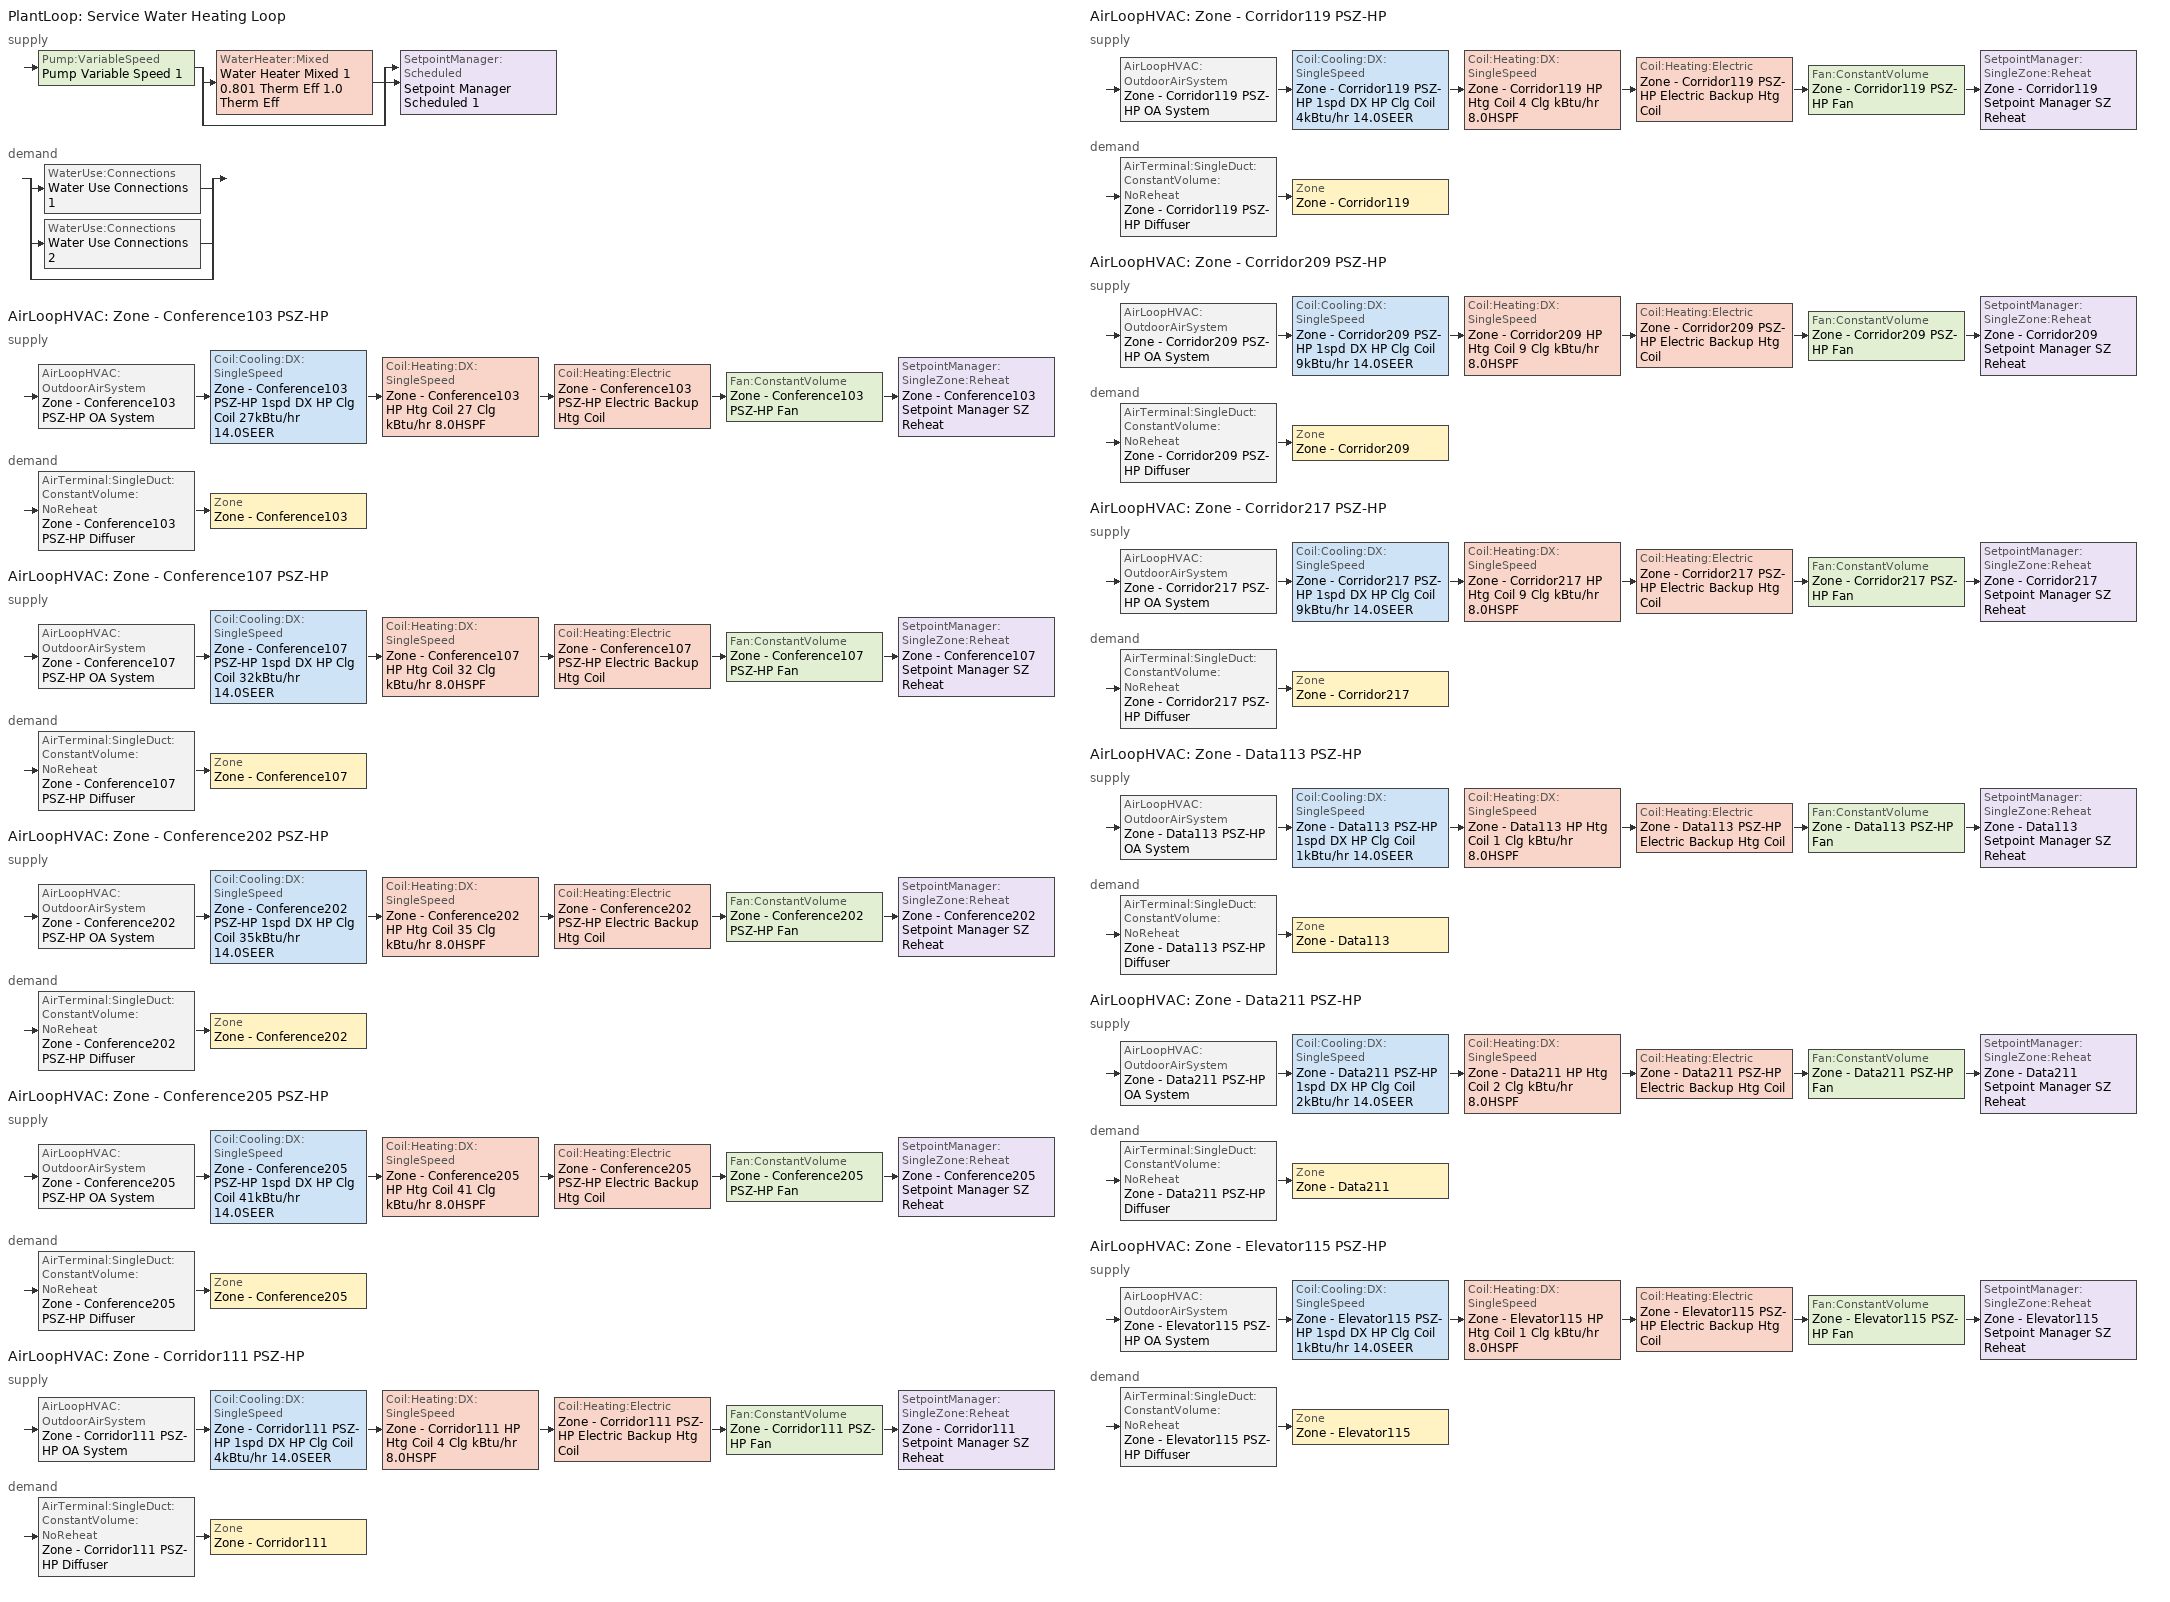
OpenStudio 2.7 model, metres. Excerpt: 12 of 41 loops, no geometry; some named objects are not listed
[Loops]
PlantLoop 'Service Water Heating Loop'
 supply: Pump:VariableSpeed 'Pump Variable Speed 1' > split
  | WaterHeater:Mixed 'Water Heater Mixed 1 0.801 Therm Eff 1.0 Therm Eff'
  | bypass
  join > SetpointManager:Scheduled 'Setpoint Manager Scheduled 1'
 demand: split
  | WaterUse:Connections 'Water Use Connections 1'
  | WaterUse:Connections 'Water Use Connections 2'
  | bypass
AirLoopHVAC 'Zone - Conference103 PSZ-HP'
 supply: AirLoopHVAC:OutdoorAirSystem 'Zone - Conference103 PSZ-HP OA System' > Coil:Cooling:DX:SingleSpeed 'Zone - Conference103 PSZ-HP 1spd DX HP Clg Coil 27kBtu/hr 14.0SEER' > Coil:Heating:DX:SingleSpeed 'Zone - Conference103 HP Htg Coil 27 Clg kBtu/hr 8.0HSPF' > Coil:Heating:Electric 'Zone - Conference103 PSZ-HP Electric Backup Htg Coil' > Fan:ConstantVolume 'Zone - Conference103 PSZ-HP Fan' > SetpointManager:SingleZone:Reheat 'Zone - Conference103 Setpoint Manager SZ Reheat'
 demand: AirTerminal:SingleDuct:ConstantVolume:NoReheat 'Zone - Conference103 PSZ-HP Diffuser' > Zone 'Zone - Conference103'
AirLoopHVAC 'Zone - Conference107 PSZ-HP'
 supply: AirLoopHVAC:OutdoorAirSystem 'Zone - Conference107 PSZ-HP OA System' > Coil:Cooling:DX:SingleSpeed 'Zone - Conference107 PSZ-HP 1spd DX HP Clg Coil 32kBtu/hr 14.0SEER' > Coil:Heating:DX:SingleSpeed 'Zone - Conference107 HP Htg Coil 32 Clg kBtu/hr 8.0HSPF' > Coil:Heating:Electric 'Zone - Conference107 PSZ-HP Electric Backup Htg Coil' > Fan:ConstantVolume 'Zone - Conference107 PSZ-HP Fan' > SetpointManager:SingleZone:Reheat 'Zone - Conference107 Setpoint Manager SZ Reheat'
 demand: AirTerminal:SingleDuct:ConstantVolume:NoReheat 'Zone - Conference107 PSZ-HP Diffuser' > Zone 'Zone - Conference107'
AirLoopHVAC 'Zone - Conference202 PSZ-HP'
 supply: AirLoopHVAC:OutdoorAirSystem 'Zone - Conference202 PSZ-HP OA System' > Coil:Cooling:DX:SingleSpeed 'Zone - Conference202 PSZ-HP 1spd DX HP Clg Coil 35kBtu/hr 14.0SEER' > Coil:Heating:DX:SingleSpeed 'Zone - Conference202 HP Htg Coil 35 Clg kBtu/hr 8.0HSPF' > Coil:Heating:Electric 'Zone - Conference202 PSZ-HP Electric Backup Htg Coil' > Fan:ConstantVolume 'Zone - Conference202 PSZ-HP Fan' > SetpointManager:SingleZone:Reheat 'Zone - Conference202 Setpoint Manager SZ Reheat'
 demand: AirTerminal:SingleDuct:ConstantVolume:NoReheat 'Zone - Conference202 PSZ-HP Diffuser' > Zone 'Zone - Conference202'
AirLoopHVAC 'Zone - Conference205 PSZ-HP'
 supply: AirLoopHVAC:OutdoorAirSystem 'Zone - Conference205 PSZ-HP OA System' > Coil:Cooling:DX:SingleSpeed 'Zone - Conference205 PSZ-HP 1spd DX HP Clg Coil 41kBtu/hr 14.0SEER' > Coil:Heating:DX:SingleSpeed 'Zone - Conference205 HP Htg Coil 41 Clg kBtu/hr 8.0HSPF' > Coil:Heating:Electric 'Zone - Conference205 PSZ-HP Electric Backup Htg Coil' > Fan:ConstantVolume 'Zone - Conference205 PSZ-HP Fan' > SetpointManager:SingleZone:Reheat 'Zone - Conference205 Setpoint Manager SZ Reheat'
 demand: AirTerminal:SingleDuct:ConstantVolume:NoReheat 'Zone - Conference205 PSZ-HP Diffuser' > Zone 'Zone - Conference205'
AirLoopHVAC 'Zone - Corridor111 PSZ-HP'
 supply: AirLoopHVAC:OutdoorAirSystem 'Zone - Corridor111 PSZ-HP OA System' > Coil:Cooling:DX:SingleSpeed 'Zone - Corridor111 PSZ-HP 1spd DX HP Clg Coil 4kBtu/hr 14.0SEER' > Coil:Heating:DX:SingleSpeed 'Zone - Corridor111 HP Htg Coil 4 Clg kBtu/hr 8.0HSPF' > Coil:Heating:Electric 'Zone - Corridor111 PSZ-HP Electric Backup Htg Coil' > Fan:ConstantVolume 'Zone - Corridor111 PSZ-HP Fan' > SetpointManager:SingleZone:Reheat 'Zone - Corridor111 Setpoint Manager SZ Reheat'
 demand: AirTerminal:SingleDuct:ConstantVolume:NoReheat 'Zone - Corridor111 PSZ-HP Diffuser' > Zone 'Zone - Corridor111'
AirLoopHVAC 'Zone - Corridor119 PSZ-HP'
 supply: AirLoopHVAC:OutdoorAirSystem 'Zone - Corridor119 PSZ-HP OA System' > Coil:Cooling:DX:SingleSpeed 'Zone - Corridor119 PSZ-HP 1spd DX HP Clg Coil 4kBtu/hr 14.0SEER' > Coil:Heating:DX:SingleSpeed 'Zone - Corridor119 HP Htg Coil 4 Clg kBtu/hr 8.0HSPF' > Coil:Heating:Electric 'Zone - Corridor119 PSZ-HP Electric Backup Htg Coil' > Fan:ConstantVolume 'Zone - Corridor119 PSZ-HP Fan' > SetpointManager:SingleZone:Reheat 'Zone - Corridor119 Setpoint Manager SZ Reheat'
 demand: AirTerminal:SingleDuct:ConstantVolume:NoReheat 'Zone - Corridor119 PSZ-HP Diffuser' > Zone 'Zone - Corridor119'
AirLoopHVAC 'Zone - Corridor209 PSZ-HP'
 supply: AirLoopHVAC:OutdoorAirSystem 'Zone - Corridor209 PSZ-HP OA System' > Coil:Cooling:DX:SingleSpeed 'Zone - Corridor209 PSZ-HP 1spd DX HP Clg Coil 9kBtu/hr 14.0SEER' > Coil:Heating:DX:SingleSpeed 'Zone - Corridor209 HP Htg Coil 9 Clg kBtu/hr 8.0HSPF' > Coil:Heating:Electric 'Zone - Corridor209 PSZ-HP Electric Backup Htg Coil' > Fan:ConstantVolume 'Zone - Corridor209 PSZ-HP Fan' > SetpointManager:SingleZone:Reheat 'Zone - Corridor209 Setpoint Manager SZ Reheat'
 demand: AirTerminal:SingleDuct:ConstantVolume:NoReheat 'Zone - Corridor209 PSZ-HP Diffuser' > Zone 'Zone - Corridor209'
AirLoopHVAC 'Zone - Corridor217 PSZ-HP'
 supply: AirLoopHVAC:OutdoorAirSystem 'Zone - Corridor217 PSZ-HP OA System' > Coil:Cooling:DX:SingleSpeed 'Zone - Corridor217 PSZ-HP 1spd DX HP Clg Coil 9kBtu/hr 14.0SEER' > Coil:Heating:DX:SingleSpeed 'Zone - Corridor217 HP Htg Coil 9 Clg kBtu/hr 8.0HSPF' > Coil:Heating:Electric 'Zone - Corridor217 PSZ-HP Electric Backup Htg Coil' > Fan:ConstantVolume 'Zone - Corridor217 PSZ-HP Fan' > SetpointManager:SingleZone:Reheat 'Zone - Corridor217 Setpoint Manager SZ Reheat'
 demand: AirTerminal:SingleDuct:ConstantVolume:NoReheat 'Zone - Corridor217 PSZ-HP Diffuser' > Zone 'Zone - Corridor217'
AirLoopHVAC 'Zone - Data113 PSZ-HP'
 supply: AirLoopHVAC:OutdoorAirSystem 'Zone - Data113 PSZ-HP OA System' > Coil:Cooling:DX:SingleSpeed 'Zone - Data113 PSZ-HP 1spd DX HP Clg Coil 1kBtu/hr 14.0SEER' > Coil:Heating:DX:SingleSpeed 'Zone - Data113 HP Htg Coil 1 Clg kBtu/hr 8.0HSPF' > Coil:Heating:Electric 'Zone - Data113 PSZ-HP Electric Backup Htg Coil' > Fan:ConstantVolume 'Zone - Data113 PSZ-HP Fan' > SetpointManager:SingleZone:Reheat 'Zone - Data113 Setpoint Manager SZ Reheat'
 demand: AirTerminal:SingleDuct:ConstantVolume:NoReheat 'Zone - Data113 PSZ-HP Diffuser' > Zone 'Zone - Data113'
AirLoopHVAC 'Zone - Data211 PSZ-HP'
 supply: AirLoopHVAC:OutdoorAirSystem 'Zone - Data211 PSZ-HP OA System' > Coil:Cooling:DX:SingleSpeed 'Zone - Data211 PSZ-HP 1spd DX HP Clg Coil 2kBtu/hr 14.0SEER' > Coil:Heating:DX:SingleSpeed 'Zone - Data211 HP Htg Coil 2 Clg kBtu/hr 8.0HSPF' > Coil:Heating:Electric 'Zone - Data211 PSZ-HP Electric Backup Htg Coil' > Fan:ConstantVolume 'Zone - Data211 PSZ-HP Fan' > SetpointManager:SingleZone:Reheat 'Zone - Data211 Setpoint Manager SZ Reheat'
 demand: AirTerminal:SingleDuct:ConstantVolume:NoReheat 'Zone - Data211 PSZ-HP Diffuser' > Zone 'Zone - Data211'
AirLoopHVAC 'Zone - Elevator115 PSZ-HP'
 supply: AirLoopHVAC:OutdoorAirSystem 'Zone - Elevator115 PSZ-HP OA System' > Coil:Cooling:DX:SingleSpeed 'Zone - Elevator115 PSZ-HP 1spd DX HP Clg Coil 1kBtu/hr 14.0SEER' > Coil:Heating:DX:SingleSpeed 'Zone - Elevator115 HP Htg Coil 1 Clg kBtu/hr 8.0HSPF' > Coil:Heating:Electric 'Zone - Elevator115 PSZ-HP Electric Backup Htg Coil' > Fan:ConstantVolume 'Zone - Elevator115 PSZ-HP Fan' > SetpointManager:SingleZone:Reheat 'Zone - Elevator115 Setpoint Manager SZ Reheat'
 demand: AirTerminal:SingleDuct:ConstantVolume:NoReheat 'Zone - Elevator115 PSZ-HP Diffuser' > Zone 'Zone - Elevator115'
[AvailabilityManager:NightCycle] Thermostat Tolerance {deltaC}=1
Name | Control Type | Cycling Run Time {s}
Availability Manager Night Cycle 1; Availability Manager Night Cycle 2; Availability Manager Night Cycle 3; Availability Manager Night Cycle 4; Availability Manager Night Cycle 5; Availability Manager Night Cycle 6; Availability Manager Night Cycle 7; Availability Manager Night Cycle 8; Availability Manager Night Cycle 9; Availability Manager Night Cycle 10 | CycleOnAny | 3600
Availability Manager Night Cycle 11 | CycleOnAnyZoneFansOnly | 3600
Availability Manager Night Cycle 12; Availability Manager Night Cycle 13; Availability Manager Night Cycle 14; Availability Manager Night Cycle 15; Availability Manager Night Cycle 16; Availability Manager Night Cycle 17; Availability Manager Night Cycle 18; Availability Manager Night Cycle 19; Availability Manager Night Cycle 20; Availability Manager Night Cycle 21; Availability Manager Night Cycle 22; Availability Manager Night Cycle 23; Availability Manager Night Cycle 24; Availability Manager Night Cycle 25; Availability Manager Night Cycle 26; Availability Manager Night Cycle 27; Availability Manager Night Cycle 28; Availability Manager Night Cycle 29; Availability Manager Night Cycle 30; Availability Manager Night Cycle 31; Availability Manager Night Cycle 32; Availability Manager Night Cycle 33; Availability Manager Night Cycle 34; Availability Manager Night Cycle 35; Availability Manager Night Cycle 36; Availability Manager Night Cycle 37; Availability Manager Night Cycle 38; Availability Manager Night Cycle 39; Availability Manager Night Cycle 40; Availability Manager Night Cycle 41; Availability Manager Night Cycle 42; Availability Manager Night Cycle 43; Availability Manager Night Cycle 44; Availability Manager Night Cycle 45; Availability Manager Night Cycle 46; Availability Manager Night Cycle 47; Availability Manager Night Cycle 48; Availability Manager Night Cycle 49; Availability Manager Night Cycle 50; Availability Manager Night Cycle 51 | CycleOnAny | 1800
[Sizing:Zone] Zone Cooling Design Supply Air Temperature Input Method=SupplyAirTemperature; Zone Cooling Design Supply Air Temperature {C}=12.7778; Zone Cooling Design Supply Air Temperature Difference {deltaC}=11.11; Zone Heating Design Supply Air Temperature Input Method=SupplyAirTemperature; Zone Heating Design Supply Air Temperature {C}=32.2222; Zone Heating Design Supply Air Temperature Difference {deltaC}=11.11; Zone Cooling Design Supply Air Humidity Ratio {kg-H2O/kg-air}=0.0085; Zone Heating Design Supply Air Humidity Ratio {kg-H2O/kg-air}=0.008; Cooling Design Air Flow Method=DesignDay; Heating Design Air Flow Method=DesignDay; Dedicated Outdoor Air System Control Strategy=NeutralSupplyAir
Name | Account for Dedicated Outdoor Air System | Dedicated Outdoor Air Low Setpoint Temperature for Design {C} | Dedicated Outdoor Air High Setpoint Temperature for Design {C}
Zone - Conference103; Zone - Conference107; Zone - Conference202; Zone - Conference205; Zone - Corridor111; Zone - Corridor119; Zone - Corridor209; Zone - Corridor217 | Yes | 15.5556 | 21.1111
Zone - Data113; Zone - Data211; Zone - Elevator115 | No | autosize | autosize
[Zone equipment]
Zone - Conference103: Zone - Conference103 PSZ-HP Diffuser
Zone - Conference107: Zone - Conference107 PSZ-HP Diffuser
Zone - Conference202: Zone - Conference202 PSZ-HP Diffuser
Zone - Conference205: Zone - Conference205 PSZ-HP Diffuser
Zone - Corridor111: Zone - Corridor111 PSZ-HP Diffuser
Zone - Corridor119: Zone - Corridor119 PSZ-HP Diffuser
Zone - Corridor209: Zone - Corridor209 PSZ-HP Diffuser
Zone - Corridor217: Zone - Corridor217 PSZ-HP Diffuser
Zone - Data113: Zone - Data113 PSZ-HP Diffuser
Zone - Data211: Zone - Data211 PSZ-HP Diffuser
Zone - Elevator115: Zone - Elevator115 PSZ-HP Diffuser
[PlantLoop]
Service Water Heating Loop: Glycol Concentration=0; Maximum Loop Temperature {C}=60; Minimum Loop Temperature {C}=10; Plant Loop Volume {m3}=Autocalculate; Load Distribution Scheme=Optimal
[Sizing:Plant]
Service Water Heating Loop: Loop Type=Heating; Design Loop Exit Temperature {C}=60; Loop Design Temperature Difference {deltaC}=5; Sizing Option=NonCoincident; Zone Timesteps in Averaging Window=1; Coincident Sizing Factor Mode=None
[Pump:VariableSpeed]
Pump Variable Speed 1: Rated Pump Head {Pa}=164431; Motor Efficiency=0.7; Coefficient 1 of the Part Load Performance Curve=0; Coefficient 2 of the Part Load Performance Curve=1; Coefficient 3 of the Part Load Performance Curve=0; Coefficient 4 of the Part Load Performance Curve=0; Pump Control Type=Intermittent; Skin Loss Radiative Fraction=0.5; Design Power Sizing Method=PowerPerFlowPerPressure; Design Electric Power per Unit Flow Rate {W/(m3/s)}=348701.1; Design Shaft Power per Unit Flow Rate per Unit Head {W-s/m3-Pa}=1.28205; Design Minimum Flow Rate Fraction=0
[WaterHeater:Mixed]
Water Heater Mixed 1 0.801 Therm Eff 1.0 Therm Eff: Tank Volume {m3}=1; Setpoint Temperature Schedule=AEDG Water-Heater-Temp-Schedule; Deadband Temperature Difference {deltaC}=2; Maximum Temperature Limit {C}=82.22; Heater Control Type=Cycle; Heater Maximum Capacity {W}=845000; Heater Fuel Type=Electricity; Heater Thermal Efficiency=1; Off Cycle Parasitic Fuel Consumption Rate {W}=20; Off Cycle Parasitic Fuel Type=Electricity; Off Cycle Parasitic Heat Fraction to Tank=0.8; On Cycle Parasitic Fuel Type=Electricity; On Cycle Parasitic Heat Fraction to Tank=0; Ambient Temperature Indicator=Schedule; Ambient Temperature Schedule=AEDG Water-Heater-Ambient-Temp-Schedule; Off Cycle Loss Coefficient to Ambient Temperature {W/K}=346.086; On Cycle Loss Coefficient to Ambient Temperature {W/K}=346.086; Use Side Effectiveness=1; Source Side Effectiveness=1; Use Side Design Flow Rate {m3/s}=autosize; Source Side Design Flow Rate {m3/s}=autosize; Indirect Water Heating Recovery Time {hr}=1.5; Source Side Flow Control Mode=IndirectHeatPrimarySetpoint
[SetpointManager:Scheduled]
Setpoint Manager Scheduled 1: Control Variable=Temperature; Schedule=AEDG SWH-Loop-Temp-Schedule; Setpoint Node or NodeList=AEDG SWH Loop Supply Outlet Node
[WaterUse:Equipment:Definition]
AEDG Restroom Water Use: Peak Flow Rate {m3/s}=1.0902e-05; Target Temperature Schedule=AEDG SWH-Target-Temperature-Schedule; Sensible Fraction Schedule=AEDG SWH-Sensible-Fraction-Schedule; Latent Fraction Schedule=AEDG SWH-Latent-Fraction-Schedule
[WaterUse:Equipment] Water Use Equipment Definition=AEDG Restroom Water Use; Flow Rate Fraction Schedule=AEDG SWH-Flow-Fraction-Schedule
Name | Space
Water Use Equipment 1 | Restrooms212
Water Use Equipment 2 | Restrooms114
[WaterUse:Connections] Hot Water Supply Temperature Schedule=AEDG SWH-Hot-Supply-Temperature-Schedule
Name | Water Use Equipment Name 1
Water Use Connections 1 | Water Use Equipment 1
Water Use Connections 2 | Water Use Equipment 2
[EnergyManagementSystem:Sensor] Output Variable or Output Meter Index Key=Environment; Output Variable or Output Meter=Site Outdoor Air Drybulb Temperature
OAT; OAT_1
[EnergyManagementSystem:Actuator] Actuated Component Type=Schedule:Year; Actuated Component Control Type=Schedule Value
Name | Actuated Component
SYS2ZoneDOASHtgSch0; SYS38ZoneDOASHtgSch0 | General Heating Setpt
SYS2ZoneDOASClgSch0; SYS38ZoneDOASClgSch0 | General Cooling Setpt
[EnergyManagementSystem:Program]
SYS2ZoneDOASOptimumStartProg0: IF DaylightSavings==0 && DayOfWeek>1 && Hour==5 && OAT<23.9 && OAT>1.7; SET SYS2ZoneDOASClgSch0 = 29.4; SET SYS2ZoneDOASHtgSch0 = 15.6; ELSEIF DaylightSavings==0 && DayOfWeek==1 && Hour==7 && OAT<23.9 && OAT>1.7; SET SYS2ZoneDOASClgSch0 = 29.4; SET SYS2ZoneDOASHtgSch0 = 15.6; ELSEIF DaylightSavings==1 && DayOfWeek>1 && Hour==4 && OAT<23.9 && OAT>1.7; SET SYS2ZoneDOASClgSch0 = 29.4; SET SYS2ZoneDOASHtgSch0 = 15.6; ELSEIF DaylightSavings==1 && DayOfWeek==1 && Hour==6 && OAT<23.9 && OAT>1.7; SET SYS2ZoneDOASClgSch0 = 29.4; SET SYS2ZoneDOASHtgSch0 = 15.6; ELSE; SET SYS2ZoneDOASClgSch0 = NULL; SET SYS2ZoneDOASHtgSch0 = NULL; ENDIF
SYS38ZoneDOASOptimumStartProg0: IF DaylightSavings==0 && DayOfWeek>1 && Hour==5 && OAT_1<23.9 && OAT_1>1.7; SET SYS38ZoneDOASClgSch0 = 29.4; SET SYS38ZoneDOASHtgSch0 = 15.6; ELSEIF DaylightSavings==0 && DayOfWeek==1 && Hour==7 && OAT_1<23.9 && OAT_1>1.7; SET SYS38ZoneDOASClgSch0 = 29.4; SET SYS38ZoneDOASHtgSch0 = 15.6; ELSEIF DaylightSavings==1 && DayOfWeek>1 && Hour==4 && OAT_1<23.9 && OAT_1>1.7; SET SYS38ZoneDOASClgSch0 = 29.4; SET SYS38ZoneDOASHtgSch0 = 15.6; ELSEIF DaylightSavings==1 && DayOfWeek==1 && Hour==6 && OAT_1<23.9 && OAT_1>1.7; SET SYS38ZoneDOASClgSch0 = 29.4; SET SYS38ZoneDOASHtgSch0 = 15.6; ELSE; SET SYS38ZoneDOASClgSch0 = NULL; SET SYS38ZoneDOASHtgSch0 = NULL; ENDIF
[EnergyManagementSystem:ProgramCallingManager]
SYS2ZoneDOASOptimumStartCallingManager0: BeginTimestepBeforePredictor; SYS2ZoneDOASOptimumStartProg0
SYS38ZoneDOASOptimumStartCallingManager0: BeginTimestepBeforePredictor; SYS38ZoneDOASOptimumStartProg0
[AirLoopHVAC] Design Supply Air Flow Rate {m3/s}=AutoSize
Name | Availability Schedule
Zone - Conference103 PSZ-HP; Zone - Corridor111 PSZ-HP; Zone - Corridor119 PSZ-HP; Zone - Corridor209 PSZ-HP; Zone - Corridor217 PSZ-HP; Zone - Data113 PSZ-HP; Zone - Data211 PSZ-HP; Zone - Elevator115 PSZ-HP | Always On Discrete
Zone - Conference107 PSZ-HP | Zone - Conference107 PSZ-HP Occ Sch
Zone - Conference202 PSZ-HP | Zone - Conference202 PSZ-HP Occ Sch
Zone - Conference205 PSZ-HP | Zone - Conference205 PSZ-HP Occ Sch
[Sizing:System] Type of Load to Size On=Sensible; Design Outdoor Air Flow Rate {m3/s}=Autosize; Central Heating Maximum System Air Flow Ratio=1; Preheat Design Temperature {C}=7.22222; Preheat Design Humidity Ratio {kg-H2O/kg-Air}=0.008; Precool Design Temperature {C}=12.7778; Precool Design Humidity Ratio {kg-H2O/kg-Air}=0.008; Central Cooling Design Supply Air Temperature {C}=12.7778; Central Heating Design Supply Air Temperature {C}=32.2222; Sizing Option=Coincident; 100% Outdoor Air in Cooling=No; 100% Outdoor Air in Heating=No; Central Cooling Design Supply Air Humidity Ratio {kg-H2O/kg-Air}=0.0085; Central Heating Design Supply Air Humidity Ratio {kg-H2O/kg-Air}=0.008; Cooling Design Air Flow Method=DesignDay; Cooling Design Air Flow Rate {m3/s}=0; Heating Design Air Flow Method=DesignDay; Heating Design Air Flow Rate {m3/s}=0; System Outdoor Air Method=ZoneSum; Zone Maximum Outdoor Air Fraction=1; Cooling Supply Air Flow Rate Per Floor Area {m3/s-m2}=0.00996765; Cooling Fraction of Autosized Cooling Supply Air Flow Rate=1; Cooling Supply Air Flow Rate Per Unit Cooling Capacity {m3/s-W}=3.94755e-05; Heating Supply Air Flow Rate Per Floor Area {m3/s-m2}=0.00996765; Heating Fraction of Autosized Heating Supply Air Flow Rate=1; Heating Fraction of Autosized Cooling Supply Air Flow Rate=1; Heating Supply Air Flow Rate Per Unit Heating Capacity {m3/s-W}=3.15882e-05; Cooling Design Capacity Method=CoolingDesignCapacity; Cooling Design Capacity {W}=autosize; Cooling Design Capacity Per Floor Area {W/m2}=234.7; Fraction of Autosized Cooling Design Capacity=1; Heating Design Capacity Method=HeatingDesignCapacity; Heating Design Capacity {W}=autosize; Heating Design Capacity Per Floor Area {W/m2}=157; Fraction of Autosized Heating Design Capacity=1; Central Cooling Capacity Control Method=OnOff
Zone - Conference103 PSZ-HP; Zone - Conference107 PSZ-HP; Zone - Conference202 PSZ-HP; Zone - Conference205 PSZ-HP; Zone - Corridor111 PSZ-HP; Zone - Corridor119 PSZ-HP; Zone - Corridor209 PSZ-HP; Zone - Corridor217 PSZ-HP; Zone - Data113 PSZ-HP; Zone - Data211 PSZ-HP; Zone - Elevator115 PSZ-HP
[SetpointManager:SingleZone:Reheat] Minimum Supply Air Temperature {C}=12.7778; Maximum Supply Air Temperature {C}=50
Name | Control Zone
Zone - Conference103 Setpoint Manager SZ Reheat | Zone - Conference103
Zone - Conference107 Setpoint Manager SZ Reheat | Zone - Conference107
Zone - Conference202 Setpoint Manager SZ Reheat | Zone - Conference202
Zone - Conference205 Setpoint Manager SZ Reheat | Zone - Conference205
Zone - Corridor111 Setpoint Manager SZ Reheat | Zone - Corridor111
Zone - Corridor119 Setpoint Manager SZ Reheat | Zone - Corridor119
Zone - Corridor209 Setpoint Manager SZ Reheat | Zone - Corridor209
Zone - Corridor217 Setpoint Manager SZ Reheat | Zone - Corridor217
Zone - Data113 Setpoint Manager SZ Reheat | Zone - Data113
Zone - Data211 Setpoint Manager SZ Reheat | Zone - Data211
Zone - Elevator115 Setpoint Manager SZ Reheat | Zone - Elevator115
[Fan:ConstantVolume] Availability Schedule=Always On Discrete; Pressure Rise {Pa}=891.506; Maximum Flow Rate {m3/s}=AutoSize; Motor In Airstream Fraction=1
Name | Fan Total Efficiency | Motor Efficiency
Zone - Conference103 PSZ-HP Fan; Zone - Conference107 PSZ-HP Fan; Zone - Conference202 PSZ-HP Fan; Zone - Conference205 PSZ-HP Fan; Zone - Corridor111 PSZ-HP Fan; Zone - Corridor119 PSZ-HP Fan; Zone - Corridor209 PSZ-HP Fan; Zone - Corridor217 PSZ-HP Fan | 0.513 | 0.855
Zone - Data113 PSZ-HP Fan; Zone - Data211 PSZ-HP Fan; Zone - Elevator115 PSZ-HP Fan | 0.42 | 0.7
[Coil:Heating:DX:SingleSpeed] Availability Schedule=Always On Discrete; Rated Total Heating Capacity {W}=Autosize; Rated COP {W/W}=3.3592; Rated Air Flow Rate {m3/s}=Autosize; Rated Supply Fan Power Per Volume Flow Rate {W/(m3/s)}=773.3; Total Heating Capacity Function of Temperature Curve=HPACHeatCapFT; Total Heating Capacity Function of Flow Fraction Curve=HPACHeatCapFFF; Energy Input Ratio Function of Temperature Curve=HPACHeatEIRFT; Energy Input Ratio Function of Flow Fraction Curve=HPACHeatEIRFFF; Part Load Fraction Correlation Curve=HPACCOOLPLFFPLR; Minimum Outdoor Dry-Bulb Temperature for Compressor Operation {C}=-12.2; Maximum Outdoor Dry-Bulb Temperature for Defrost Operation {C}=1.67; Crankcase Heater Capacity {W}=50; Maximum Outdoor Dry-Bulb Temperature for Crankcase Heater Operation {C}=4.4; Defrost Strategy=ReverseCycle; Defrost Control=OnDemand; Defrost Time Period Fraction=0.166667; Resistive Defrost Heater Capacity {W}=2000
Name | Defrost Energy Input Ratio Function of Temperature Curve
Zone - Conference103 HP Htg Coil 27 Clg kBtu/hr 8.0HSPF | Zone - Conference103 HP Htg Coil Defrost EIR Func of Temp Curve 1
Zone - Conference107 HP Htg Coil 32 Clg kBtu/hr 8.0HSPF | Zone - Conference107 HP Htg Coil Defrost EIR Func of Temp Curve 1
Zone - Conference202 HP Htg Coil 35 Clg kBtu/hr 8.0HSPF | Zone - Conference202 HP Htg Coil Defrost EIR Func of Temp Curve 1
Zone - Conference205 HP Htg Coil 41 Clg kBtu/hr 8.0HSPF | Zone - Conference205 HP Htg Coil Defrost EIR Func of Temp Curve 1
Zone - Corridor111 HP Htg Coil 4 Clg kBtu/hr 8.0HSPF | Zone - Corridor111 HP Htg Coil Defrost EIR Func of Temp Curve 1
Zone - Corridor119 HP Htg Coil 4 Clg kBtu/hr 8.0HSPF | Zone - Corridor119 HP Htg Coil Defrost EIR Func of Temp Curve 1
Zone - Corridor209 HP Htg Coil 9 Clg kBtu/hr 8.0HSPF | Zone - Corridor209 HP Htg Coil Defrost EIR Func of Temp Curve 1
Zone - Corridor217 HP Htg Coil 9 Clg kBtu/hr 8.0HSPF | Zone - Corridor217 HP Htg Coil Defrost EIR Func of Temp Curve 1
Zone - Data113 HP Htg Coil 1 Clg kBtu/hr 8.0HSPF | Zone - Data113 HP Htg Coil Defrost EIR Func of Temp Curve 1
Zone - Data211 HP Htg Coil 2 Clg kBtu/hr 8.0HSPF | Zone - Data211 HP Htg Coil Defrost EIR Func of Temp Curve 1
Zone - Elevator115 HP Htg Coil 1 Clg kBtu/hr 8.0HSPF | Zone - Elevator115 HP Htg Coil Defrost EIR Func of Temp Curve 1
[Coil:Heating:Electric] Availability Schedule=Always On Discrete; Efficiency=1
Zone - Conference103 PSZ-HP Electric Backup Htg Coil; Zone - Conference107 PSZ-HP Electric Backup Htg Coil; Zone - Conference202 PSZ-HP Electric Backup Htg Coil; Zone - Conference205 PSZ-HP Electric Backup Htg Coil; Zone - Corridor111 PSZ-HP Electric Backup Htg Coil; Zone - Corridor119 PSZ-HP Electric Backup Htg Coil; Zone - Corridor209 PSZ-HP Electric Backup Htg Coil; Zone - Corridor217 PSZ-HP Electric Backup Htg Coil; Zone - Data113 PSZ-HP Electric Backup Htg Coil; Zone - Data211 PSZ-HP Electric Backup Htg Coil; Zone - Elevator115 PSZ-HP Electric Backup Htg Coil
[Coil:Cooling:DX:SingleSpeed] Availability Schedule=Always On Discrete; Rated Total Cooling Capacity {W}=autosize; Rated Sensible Heat Ratio=autosize; Rated COP {W/W}=4.11713; Rated Air Flow Rate {m3/s}=autosize; Rated Evaporator Fan Power Per Volume Flow Rate {W/(m3/s)}=773.3; Total Cooling Capacity Function of Temperature Curve=PSZ-AC_Unitary_PackagecoolCapFT; Total Cooling Capacity Function of Flow Fraction Curve=PSZ-AC_Unitary_PackagecoolFFF; Energy Input Ratio Function of Temperature Curve=PSZ-AC DX Unitary Package EIRFT; Energy Input Ratio Function of Flow Fraction Curve=PSZ-AC_Unitary_PackagecoolEIRFFF; Part Load Fraction Correlation Curve=PSZ-AC_Unitary_PackagecoolPLR; Condenser Type=AirCooled; Evaporative Condenser Effectiveness=0; Evaporative Condenser Air Flow Rate {m3/s}=Autosize; Evaporative Condenser Pump Rated Power Consumption {W}=Autosize; Crankcase Heater Capacity {W}=0; Maximum Outdoor Dry-Bulb Temperature for Crankcase Heater Operation {C}=0; Basin Heater Capacity {W/K}=0; Basin Heater Setpoint Temperature {C}=10
Zone - Conference103 PSZ-HP 1spd DX HP Clg Coil 27kBtu/hr 14.0SEER; Zone - Conference107 PSZ-HP 1spd DX HP Clg Coil 32kBtu/hr 14.0SEER; Zone - Conference202 PSZ-HP 1spd DX HP Clg Coil 35kBtu/hr 14.0SEER; Zone - Conference205 PSZ-HP 1spd DX HP Clg Coil 41kBtu/hr 14.0SEER; Zone - Corridor111 PSZ-HP 1spd DX HP Clg Coil 4kBtu/hr 14.0SEER; Zone - Corridor119 PSZ-HP 1spd DX HP Clg Coil 4kBtu/hr 14.0SEER; Zone - Corridor209 PSZ-HP 1spd DX HP Clg Coil 9kBtu/hr 14.0SEER; Zone - Corridor217 PSZ-HP 1spd DX HP Clg Coil 9kBtu/hr 14.0SEER; Zone - Data113 PSZ-HP 1spd DX HP Clg Coil 1kBtu/hr 14.0SEER; Zone - Data211 PSZ-HP 1spd DX HP Clg Coil 2kBtu/hr 14.0SEER; Zone - Elevator115 PSZ-HP 1spd DX HP Clg Coil 1kBtu/hr 14.0SEER
[Controller:OutdoorAir] Minimum Outdoor Air Flow Rate {m3/s}=0; Maximum Outdoor Air Flow Rate {m3/s}=Autosize; Economizer Control Type=NoEconomizer; Economizer Control Action Type=ModulateFlow; Economizer Maximum Limit Dry-Bulb Temperature {C}=28; Economizer Maximum Limit Enthalpy {J/kg}=64000; Lockout Type=NoLockout; Minimum Limit Type=FixedMinimum; Minimum Outdoor Air Schedule=Always On Discrete; High Humidity Control=No; Heat Recovery Bypass Control Type=BypassWhenWithinEconomizerLimits
Name | Controller Mechanical Ventilation
Zone - Conference103 PSZ-HP OA System Controller | Controller Mechanical Ventilation 1
Zone - Conference107 PSZ-HP OA System Controller | Controller Mechanical Ventilation 2
Zone - Conference202 PSZ-HP OA System Controller | Controller Mechanical Ventilation 3
Zone - Conference205 PSZ-HP OA System Controller | Controller Mechanical Ventilation 4
Zone - Corridor111 PSZ-HP OA System Controller | Controller Mechanical Ventilation 5
Zone - Corridor119 PSZ-HP OA System Controller | Controller Mechanical Ventilation 6
Zone - Corridor209 PSZ-HP OA System Controller | Controller Mechanical Ventilation 7
Zone - Corridor217 PSZ-HP OA System Controller | Controller Mechanical Ventilation 8
Zone - Data113 PSZ-HP OA System Controller | Controller Mechanical Ventilation 9
Zone - Data211 PSZ-HP OA System Controller | Controller Mechanical Ventilation 10
Zone - Elevator115 PSZ-HP OA System Controller | Controller Mechanical Ventilation 11
[Controller:MechanicalVentilation] Availability Schedule=Always On Discrete; System Outdoor Air Method=ZoneSum
Controller Mechanical Ventilation 1; Controller Mechanical Ventilation 2; Controller Mechanical Ventilation 3; Controller Mechanical Ventilation 4; Controller Mechanical Ventilation 5; Controller Mechanical Ventilation 6; Controller Mechanical Ventilation 7; Controller Mechanical Ventilation 8; Controller Mechanical Ventilation 9; Controller Mechanical Ventilation 10; Controller Mechanical Ventilation 11
[AirLoopHVAC:OutdoorAirSystem]
Name | Controller
Zone - Conference103 PSZ-HP OA System | Zone - Conference103 PSZ-HP OA System Controller
Zone - Conference107 PSZ-HP OA System | Zone - Conference107 PSZ-HP OA System Controller
Zone - Conference202 PSZ-HP OA System | Zone - Conference202 PSZ-HP OA System Controller
Zone - Conference205 PSZ-HP OA System | Zone - Conference205 PSZ-HP OA System Controller
Zone - Corridor111 PSZ-HP OA System | Zone - Corridor111 PSZ-HP OA System Controller
Zone - Corridor119 PSZ-HP OA System | Zone - Corridor119 PSZ-HP OA System Controller
Zone - Corridor209 PSZ-HP OA System | Zone - Corridor209 PSZ-HP OA System Controller
Zone - Corridor217 PSZ-HP OA System | Zone - Corridor217 PSZ-HP OA System Controller
Zone - Data113 PSZ-HP OA System | Zone - Data113 PSZ-HP OA System Controller
Zone - Data211 PSZ-HP OA System | Zone - Data211 PSZ-HP OA System Controller
Zone - Elevator115 PSZ-HP OA System | Zone - Elevator115 PSZ-HP OA System Controller
[AirTerminal:SingleDuct:ConstantVolume:NoReheat] Availability Schedule=Always On Discrete; Maximum Air Flow Rate {m3/s}=AutoSize
Zone - Conference103 PSZ-HP Diffuser; Zone - Conference107 PSZ-HP Diffuser; Zone - Conference202 PSZ-HP Diffuser; Zone - Conference205 PSZ-HP Diffuser; Zone - Corridor111 PSZ-HP Diffuser; Zone - Corridor119 PSZ-HP Diffuser; Zone - Corridor209 PSZ-HP Diffuser; Zone - Corridor217 PSZ-HP Diffuser; Zone - Data113 PSZ-HP Diffuser; Zone - Data211 PSZ-HP Diffuser; Zone - Elevator115 PSZ-HP Diffuser
[Schedule:Ruleset]
Name | Default Day Schedule | Summer Design Day Schedule | Winter Design Day Schedule
General Cooling Setpt | General Cooling Setpt Default | General Cooling Setpt Summer Design Day 2 | General Cooling Setpt Winter Design Day 2
General Heating Setpt | General Heating Setpt Default | General Heating Setpt Summer Design Day 2 | General Heating Setpt Winter Design Day 2
AEDG Water-Heater-Temp-Schedule | AEDG Water-Heater-Temp-Schedule All Days
AEDG Water-Heater-Ambient-Temp-Schedule | AEDG Water-Heater-Ambient-Temp-Schedule All Days
AEDG SWH-Loop-Temp-Schedule | AEDG SWH-Loop-Temp-Schedule All Days
AEDG SWH-Flow-Fraction-Schedule | AEDG SWH-Flow-Fraction-Schedule Weekday | AEDG SWH-Flow-Fraction-Schedule Summer Design Day | AEDG SWH-Flow-Fraction-Schedule Winter Design Day
AEDG SWH-Target-Temperature-Schedule | AEDG SWH-Target-Temperature-Schedule All Days
AEDG SWH-Sensible-Fraction-Schedule | AEDG SWH-Sensible-Fraction-Schedule All Days
AEDG SWH-Latent-Fraction-Schedule | AEDG SWH-Latent-Fraction-Schedule All Days
AEDG SWH-Hot-Supply-Temperature-Schedule | AEDG SWH-Hot-Supply-Temperature-Schedule All Days
Zone - Conference107 PSZ-HP Occ Sch | Zone - Conference107 PSZ-HP Occ Sch Default | Zone - Conference107 PSZ-HP Occ Sch Summer Design Day | Zone - Conference107 PSZ-HP Occ Sch Winter Design Day
Zone - Conference202 PSZ-HP Occ Sch | Zone - Conference202 PSZ-HP Occ Sch Default | Zone - Conference202 PSZ-HP Occ Sch Summer Design Day | Zone - Conference202 PSZ-HP Occ Sch Winter Design Day
Zone - Conference205 PSZ-HP Occ Sch | Zone - Conference205 PSZ-HP Occ Sch Default | Zone - Conference205 PSZ-HP Occ Sch Summer Design Day | Zone - Conference205 PSZ-HP Occ Sch Winter Design Day
[Schedule:Day]
General Cooling Setpt Default: 5, 0, 26.6667, 6, 0, 25.5556, 7, 0, 25, 22, 0, 23.8889, 24, 0, 26.6667
General Cooling Setpt Sat Day: 5, 0, 26.6667, 6, 0, 25.5556, 7, 0, 25, 15, 0, 23.8889, 24, 0, 26.6667
General Cooling Setpt Sun Day; General Cooling Setpt Winter Design Day 2: 24, 0, 26.6667
General Cooling Setpt Summer Design Day 2: 24, 0, 23.8889
General Heating Setpt Default: 5, 0, 18.3333, 6, 0, 18.8889, 7, 0, 19.4444, 22, 0, 21.1111, 24, 0, 18.3333
General Heating Setpt Sat Day: 5, 0, 18.3333, 6, 0, 18.8889, 7, 0, 19.4444, 15, 0, 21.1111, 24, 0, 18.3333
General Heating Setpt Sun Day; General Heating Setpt Summer Design Day 2: 24, 0, 18.3333
General Heating Setpt Winter Design Day 2: 24, 0, 21.1111
AEDG Water-Heater-Temp-Schedule All Days; AEDG SWH-Loop-Temp-Schedule All Days: 24, 0, 60
AEDG Water-Heater-Ambient-Temp-Schedule All Days: 24, 0, 22
AEDG SWH-Flow-Fraction-Schedule Weekday: 7, 0, 0.05, 8, 0, 0.1, 9, 0, 0.34, 10, 0, 0.6, 11, 0, 0.63, 12, 0, 0.72, 13, 0, 0.79, 14, 0, 0.83, 15, 0, 0.61, 16, 0, 0.65, 18, 0, 0.1, 19, 0, 0.19, 20, 0, 0.25, 22, 0, 0.22, 23, 0, 0.12, 24, 0, 0.09
AEDG SWH-Flow-Fraction-Schedule Winter Design Day; Zone - Conference107 PSZ-HP Occ Sch Saturday; Zone - Conference107 PSZ-HP Occ Sch Sunday; Zone - Conference202 PSZ-HP Occ Sch Saturday; Zone - Conference202 PSZ-HP Occ Sch Sunday; Zone - Conference205 PSZ-HP Occ Sch Saturday; Zone - Conference205 PSZ-HP Occ Sch Sunday: 24, 0, 0
AEDG SWH-Flow-Fraction-Schedule Summer Design Day; Zone - Conference107 PSZ-HP Occ Sch Default; Zone - Conference107 PSZ-HP Occ Sch Winter Design Day; Zone - Conference107 PSZ-HP Occ Sch Summer Design Day; Zone - Conference202 PSZ-HP Occ Sch Default; Zone - Conference202 PSZ-HP Occ Sch Winter Design Day; Zone - Conference202 PSZ-HP Occ Sch Summer Design Day; Zone - Conference205 PSZ-HP Occ Sch Default; Zone - Conference205 PSZ-HP Occ Sch Winter Design Day; Zone - Conference205 PSZ-HP Occ Sch Summer Design Day: 24, 0, 1
AEDG SWH-Flow-Fraction-Schedule Weekend: 8, 0, 0.03, 14, 0, 0.05, 24, 0, 0.03
AEDG SWH-Flow-Fraction-Schedule Summer Weekday: 7, 0, 0.05, 18, 0, 0.1, 19, 0, 0.19, 20, 0, 0.25, 22, 0, 0.22, 23, 0, 0.12, 24, 0, 0.09
AEDG SWH-Target-Temperature-Schedule All Days: 24, 0, 40
AEDG SWH-Sensible-Fraction-Schedule All Days: 24, 0, 0.2
AEDG SWH-Latent-Fraction-Schedule All Days: 24, 0, 0.05
AEDG SWH-Hot-Supply-Temperature-Schedule All Days: 24, 0, 55
Zone - Conference107 PSZ-HP Occ Sch Monday; Zone - Conference107 PSZ-HP Occ Sch Tuesday; Zone - Conference107 PSZ-HP Occ Sch Wednesday; Zone - Conference107 PSZ-HP Occ Sch Thursday; Zone - Conference107 PSZ-HP Occ Sch Friday; Zone - Conference202 PSZ-HP Occ Sch Monday; Zone - Conference202 PSZ-HP Occ Sch Tuesday; Zone - Conference202 PSZ-HP Occ Sch Wednesday; Zone - Conference202 PSZ-HP Occ Sch Thursday; Zone - Conference202 PSZ-HP Occ Sch Friday; Zone - Conference205 PSZ-HP Occ Sch Monday; Zone - Conference205 PSZ-HP Occ Sch Tuesday; Zone - Conference205 PSZ-HP Occ Sch Wednesday; Zone - Conference205 PSZ-HP Occ Sch Thursday; Zone - Conference205 PSZ-HP Occ Sch Friday: 7, 0, 0, 18, 0, 1, 24, 0, 0
[Schedule:Rule] Date Specification Type=DateRange; Start Day=1
Name | Schedule Ruleset | Rule Order | Day Schedule | Apply Saturday | Start Month | End Month | End Day | Apply Sunday | Apply Monday | Apply Tuesday | Apply Wednesday | Apply Thursday | Apply Friday
General Cooling Setpt Sat Day Rule | General Cooling Setpt | 1 | General Cooling Setpt Sat Day | Yes | 1 | 12 | 31
General Cooling Setpt Sun Day Rule | General Cooling Setpt | 0 | General Cooling Setpt Sun Day |  | 1 | 12 | 31 | Yes
General Heating Setpt Sat Day Rule | General Heating Setpt | 1 | General Heating Setpt Sat Day | Yes | 1 | 12 | 31
General Heating Setpt Sun Day Rule | General Heating Setpt | 0 | General Heating Setpt Sun Day |  | 1 | 12 | 31 | Yes
AEDG SWH-Flow-Fraction-Schedule Weekend Rule | AEDG SWH-Flow-Fraction-Schedule | 1 | AEDG SWH-Flow-Fraction-Schedule Weekend | Yes | 1 | 12 | 31 | Yes
AEDG SWH-Flow-Fraction-Schedule Summer Weekday Rule | AEDG SWH-Flow-Fraction-Schedule | 0 | AEDG SWH-Flow-Fraction-Schedule Summer Weekday |  | 7 | 8 | 31 |  | Yes | Yes | Yes | Yes | Yes
Zone - Conference107 PSZ-HP Occ Sch Monday Rule | Zone - Conference107 PSZ-HP Occ Sch | 6 | Zone - Conference107 PSZ-HP Occ Sch Monday |  | 1 | 12 | 25 |  | Yes
Zone - Conference107 PSZ-HP Occ Sch Tuesday Rule | Zone - Conference107 PSZ-HP Occ Sch | 5 | Zone - Conference107 PSZ-HP Occ Sch Tuesday |  | 1 | 12 | 26 |  |  | Yes
Zone - Conference107 PSZ-HP Occ Sch Wednesday Rule | Zone - Conference107 PSZ-HP Occ Sch | 4 | Zone - Conference107 PSZ-HP Occ Sch Wednesday |  | 1 | 12 | 27 |  |  |  | Yes
Zone - Conference107 PSZ-HP Occ Sch Thursday Rule | Zone - Conference107 PSZ-HP Occ Sch | 3 | Zone - Conference107 PSZ-HP Occ Sch Thursday |  | 1 | 12 | 28 |  |  |  |  | Yes
Zone - Conference107 PSZ-HP Occ Sch Friday Rule | Zone - Conference107 PSZ-HP Occ Sch | 2 | Zone - Conference107 PSZ-HP Occ Sch Friday |  | 1 | 12 | 29 |  |  |  |  |  | Yes
Zone - Conference107 PSZ-HP Occ Sch Saturday Rule | Zone - Conference107 PSZ-HP Occ Sch | 1 | Zone - Conference107 PSZ-HP Occ Sch Saturday | Yes | 1 | 12 | 30
Zone - Conference107 PSZ-HP Occ Sch Sunday Rule | Zone - Conference107 PSZ-HP Occ Sch | 0 | Zone - Conference107 PSZ-HP Occ Sch Sunday |  | 1 | 12 | 31 | Yes
Zone - Conference202 PSZ-HP Occ Sch Monday Rule | Zone - Conference202 PSZ-HP Occ Sch | 6 | Zone - Conference202 PSZ-HP Occ Sch Monday |  | 1 | 12 | 25 |  | Yes
Zone - Conference202 PSZ-HP Occ Sch Tuesday Rule | Zone - Conference202 PSZ-HP Occ Sch | 5 | Zone - Conference202 PSZ-HP Occ Sch Tuesday |  | 1 | 12 | 26 |  |  | Yes
Zone - Conference202 PSZ-HP Occ Sch Wednesday Rule | Zone - Conference202 PSZ-HP Occ Sch | 4 | Zone - Conference202 PSZ-HP Occ Sch Wednesday |  | 1 | 12 | 27 |  |  |  | Yes
Zone - Conference202 PSZ-HP Occ Sch Thursday Rule | Zone - Conference202 PSZ-HP Occ Sch | 3 | Zone - Conference202 PSZ-HP Occ Sch Thursday |  | 1 | 12 | 28 |  |  |  |  | Yes
Zone - Conference202 PSZ-HP Occ Sch Friday Rule | Zone - Conference202 PSZ-HP Occ Sch | 2 | Zone - Conference202 PSZ-HP Occ Sch Friday |  | 1 | 12 | 29 |  |  |  |  |  | Yes
Zone - Conference202 PSZ-HP Occ Sch Saturday Rule | Zone - Conference202 PSZ-HP Occ Sch | 1 | Zone - Conference202 PSZ-HP Occ Sch Saturday | Yes | 1 | 12 | 30
Zone - Conference202 PSZ-HP Occ Sch Sunday Rule | Zone - Conference202 PSZ-HP Occ Sch | 0 | Zone - Conference202 PSZ-HP Occ Sch Sunday |  | 1 | 12 | 31 | Yes
Zone - Conference205 PSZ-HP Occ Sch Monday Rule | Zone - Conference205 PSZ-HP Occ Sch | 6 | Zone - Conference205 PSZ-HP Occ Sch Monday |  | 1 | 12 | 25 |  | Yes
Zone - Conference205 PSZ-HP Occ Sch Tuesday Rule | Zone - Conference205 PSZ-HP Occ Sch | 5 | Zone - Conference205 PSZ-HP Occ Sch Tuesday |  | 1 | 12 | 26 |  |  | Yes
Zone - Conference205 PSZ-HP Occ Sch Wednesday Rule | Zone - Conference205 PSZ-HP Occ Sch | 4 | Zone - Conference205 PSZ-HP Occ Sch Wednesday |  | 1 | 12 | 27 |  |  |  | Yes
Zone - Conference205 PSZ-HP Occ Sch Thursday Rule | Zone - Conference205 PSZ-HP Occ Sch | 3 | Zone - Conference205 PSZ-HP Occ Sch Thursday |  | 1 | 12 | 28 |  |  |  |  | Yes
Zone - Conference205 PSZ-HP Occ Sch Friday Rule | Zone - Conference205 PSZ-HP Occ Sch | 2 | Zone - Conference205 PSZ-HP Occ Sch Friday |  | 1 | 12 | 29 |  |  |  |  |  | Yes
Zone - Conference205 PSZ-HP Occ Sch Saturday Rule | Zone - Conference205 PSZ-HP Occ Sch | 1 | Zone - Conference205 PSZ-HP Occ Sch Saturday | Yes | 1 | 12 | 30
Zone - Conference205 PSZ-HP Occ Sch Sunday Rule | Zone - Conference205 PSZ-HP Occ Sch | 0 | Zone - Conference205 PSZ-HP Occ Sch Sunday |  | 1 | 12 | 31 | Yes
[Schedule:Constant]
Always On Discrete: Value=1
[Curve:Biquadratic] Minimum Value of x=12.77778; Maximum Value of x=23.88889; Minimum Value of y=21.11111; Maximum Value of y=46.11111
Name | Coefficient1 Constant | Coefficient2 x | Coefficient3 x**2 | Coefficient4 y | Coefficient5 y**2 | Coefficient6 x*y
Zone - Conference103 HP Htg Coil Defrost EIR Func of Temp Curve 1; Zone - Conference107 HP Htg Coil Defrost EIR Func of Temp Curve 1; Zone - Conference202 HP Htg Coil Defrost EIR Func of Temp Curve 1; Zone - Conference205 HP Htg Coil Defrost EIR Func of Temp Curve 1; Zone - Corridor111 HP Htg Coil Defrost EIR Func of Temp Curve 1; Zone - Corridor119 HP Htg Coil Defrost EIR Func of Temp Curve 1; Zone - Corridor209 HP Htg Coil Defrost EIR Func of Temp Curve 1; Zone - Corridor217 HP Htg Coil Defrost EIR Func of Temp Curve 1; Zone - Data113 HP Htg Coil Defrost EIR Func of Temp Curve 1; Zone - Data211 HP Htg Coil Defrost EIR Func of Temp Curve 1; Zone - Elevator115 HP Htg Coil Defrost EIR Func of Temp Curve 1; PSZ-AC DX Unitary Package EIRFT | 0.297145 | 0.0430933 | -0.000748766 | 0.00597727 | 0.000482112 | -0.000956448
PSZ-AC_Unitary_PackagecoolCapFT | 0.766956 | 0.0107756 | -4.14703e-05 | 0.00134961 | -0.000261144 | 0.000457488
[Curve:Cubic]
Name | Coefficient1 Constant | Coefficient2 x | Coefficient3 x**2 | Coefficient4 x**3 | Minimum Value of x | Maximum Value of x
HPACHeatCapFT | 0.758746 | 0.027626 | 0.000148716 | 3.4992e-06 | -20 | 20
HPACHeatCapFFF | 0.84 | 0.16 | 0 | 0 | 0.5 | 1.5
HPACHeatEIRFT | 1.19248 | -0.0300438 | 0.00103745 | -2.3328e-05 | -20 | 20
[Curve:Quadratic]
Name | Coefficient1 Constant | Coefficient2 x | Coefficient3 x**2 | Minimum Value of x | Maximum Value of x
HPACHeatEIRFFF | 1.3824 | -0.4336 | 0.0512 | 0 | 1
HPACCOOLPLFFPLR | 0.85 | 0.15 | 0 | 0 | 1
PSZ-AC_Unitary_PackagecoolFFF | 0.8 | 0.2 | 0 | 0.5 | 1.5
PSZ-AC_Unitary_PackagecoolEIRFFF | 1.156 | -0.1816 | 0.0256 | 0.5 | 1.5
PSZ-AC_Unitary_PackagecoolPLR | 0.75 | 0.25 | 0 | 0 | 1
